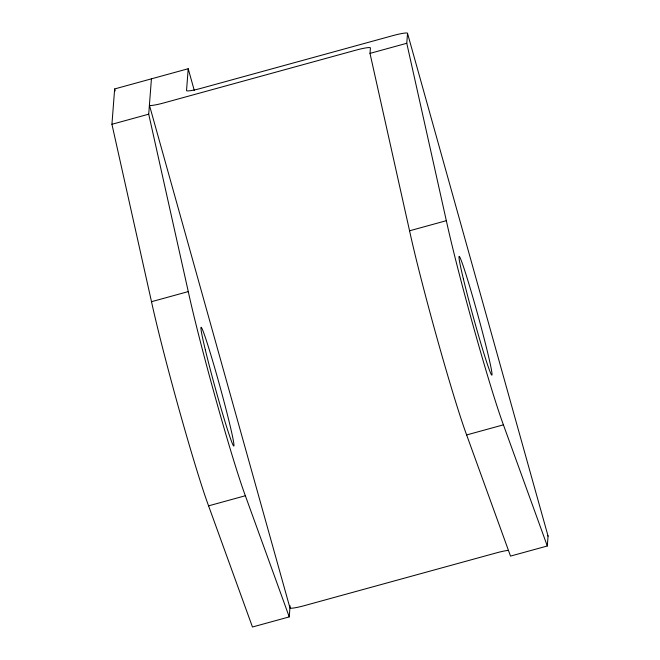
<?xml version="1.0" encoding="UTF-8"?>
<svg xmlns="http://www.w3.org/2000/svg" width="660" height="660" viewBox="0 0 660 660"><rect width="100%" height="100%" fill="white"/><g stroke="black" fill="none" stroke-linecap="round" stroke-linejoin="round"><path stroke-width="0.99" d="M290.095 605.789L289.245 616.894L252.466 627L208.576 505.849A123.139 4.917 74.6 0 1 151.503 301.694L111.936 124.286L114.65 88.943L188.207 68.731L194.312 90.544M289.245 616.894L245.355 495.742A123.139 4.917 74.6 0 1 188.281 291.588L148.714 114.18L151.429 78.837M188.207 68.731L186.532 90.544A15.394 1.7 -15.6 0 0 201.226 88.275L392.849 35.632A15.394 1.7 -15.6 0 1 407.534 33.355L548.064 536.077L547.305 545.993L510.518 556.099L466.636 434.948A123.139 4.917 74.6 0 1 409.563 230.794L369.996 53.377L370.417 47.932A15.394 1.7 -15.6 0 0 355.724 50.209L164.101 102.853A15.394 1.7 -15.6 0 1 149.407 105.121L289.938 607.843A15.394 1.7 -15.6 0 0 304.631 605.575L496.246 552.923A15.394 1.7 -15.6 0 1 508.192 550.374M547.305 545.993L503.415 424.842A123.139 4.917 74.6 0 1 446.341 220.688L406.774 43.279L407.534 33.355M111.936 124.286L148.714 114.18M369.996 53.377L406.774 43.279M151.503 301.694L188.281 291.588M409.563 230.794L446.341 220.688M208.576 505.849L245.355 495.742M466.636 434.948L503.415 424.842M114.65 88.943L115.203 90.923M547.379 535.714A15.394 1.7 -15.6 0 1 548.064 536.077M205.334 349.882A61.57 2.458 74.6 0 0 233.145 445.244A61.57 2.458 74.6 0 0 213.642 364.229A61.57 2.458 74.6 0 0 205.334 349.882M463.394 278.982A61.57 2.458 74.6 0 0 491.205 374.344A61.57 2.458 74.6 0 0 471.702 293.329A61.57 2.458 74.6 0 0 463.394 278.982"/></g></svg>
